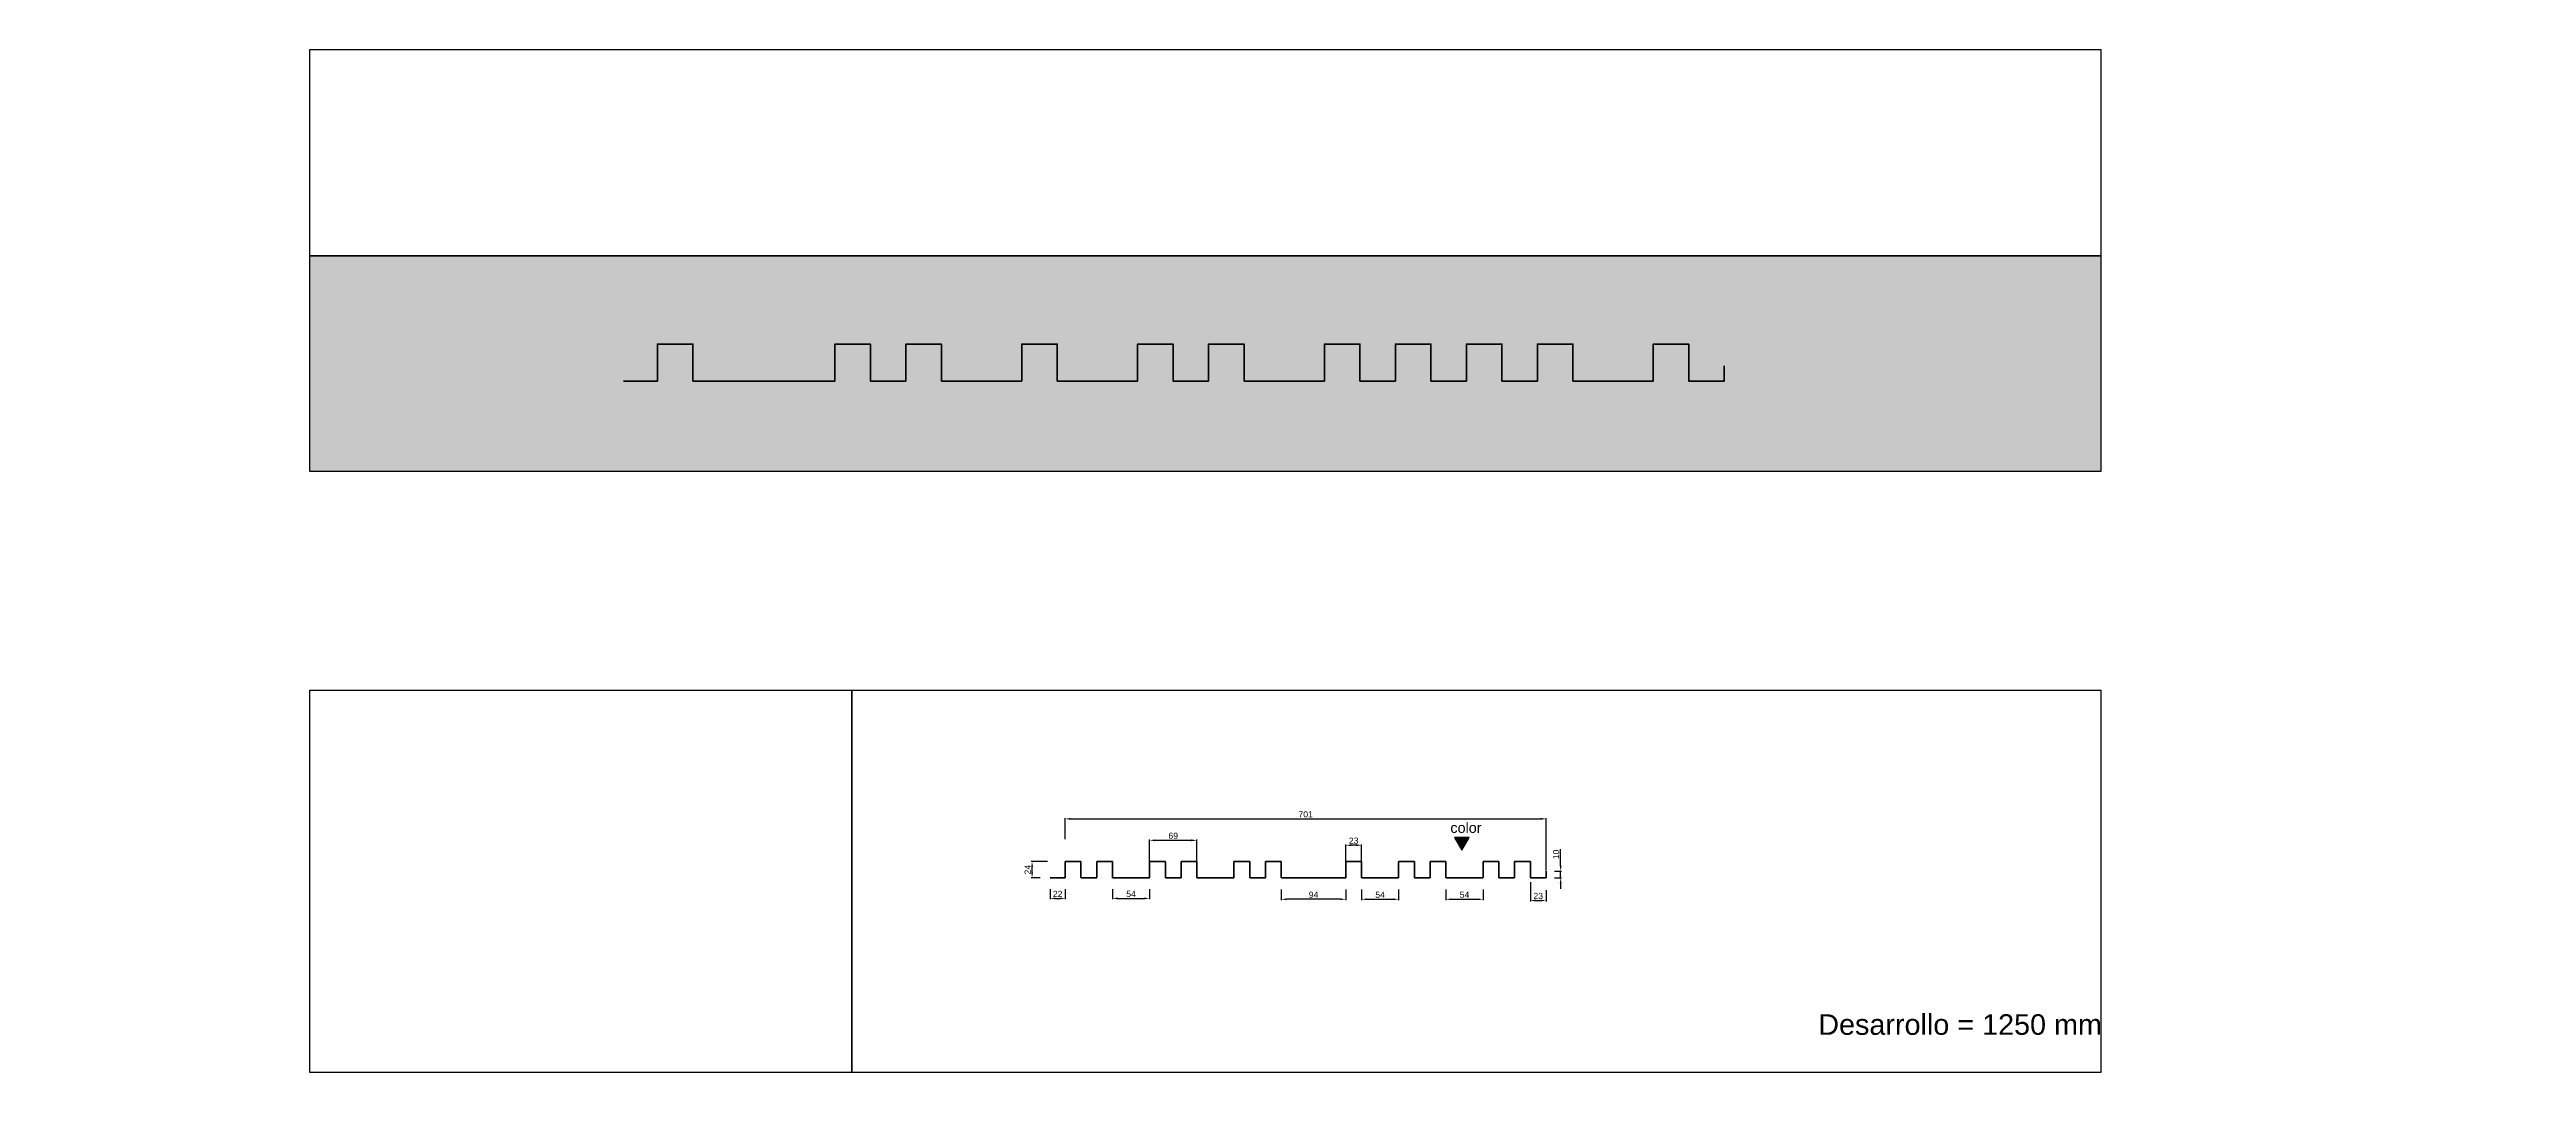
# Model space of a CAD drawing. Header units: millimetres. Extents: x 4334 to 41995838936, y 18500 to 30334.
# Drawn here: x 15164 to 18774, y 22895 to 24387 of the extents above; entities that cross this region are included whole.
import ezdxf

# ---------------------------------------------------------------- set-up
doc = ezdxf.new("R2010")
doc.units = ezdxf.units.MM
doc.layers.add('ANOTACIONES', color=7, linetype='Continuous', plot=False)
for name, color, linetype, lineweight in [('COTAS1', 7, 'Continuous', 0), ('FIBRA NEUTRA', 1, 'Continuous', 40), ('PERFIL ENCABEZADO', 254, 'Continuous', 60), ('RELLENO', 251, 'Continuous', 60)]:
    doc.layers.add(name, color=color, linetype=linetype, lineweight=lineweight)
doc.layers.add('RECUADROS', color=253, linetype='Continuous')
doc.styles.get("Standard").update_dxf_attribs({"font": 'arial.ttf'})
doc.dimstyles.new('ISO-25', dxfattribs={"dimtxt": 9, "dimasz": 8, "dimexe": 1.25, "dimexo": 0.625, "dimgap": 2, "dimtad": 1, "dimdec": 1, "dimtxsty": 'Standard', "dimcen": 2.5, "dimadec": 0, "dimazin": 0, "dimtfac": 1, "dimtdec": 1, "dimtmove": 0, "dimatfit": 3, "dimfxl": 1, "dimarcsym": 0})

# ---------------------------------------------------------------- blocks, each defined once
blk = doc.blocks.new('*D358')
at = {"layer": 'COTAS1', "color": 0, "lineweight": -2, "transparency": 16777216}
for p, q in [((16618.9, 23202.9), (16595.1, 23202.9)), ((16607.9, 23178.9), (16595.1, 23178.9)), ((16596.3, 23186.9), (16596.3, 23194.9))]:
    blk.add_line(p, q, dxfattribs=at)
at = {"layer": 'COTAS1', "color": 0, "transparency": 16777216}
for points in [[(16595, 23194.9), (16597.6, 23194.9), (16596.3, 23202.9)], [(16595, 23186.9), (16597.6, 23186.9), (16596.3, 23178.9)]]:
    blk.add_solid(points, dxfattribs=at)
at = {"layer": 'Defpoints', "color": 0, "transparency": 16777216}
for p in [(16596.3, 23202.9), (16608.5, 23178.9), (16619.5, 23202.9)]:
    blk.add_point(p, dxfattribs=at)
at = {"layer": 'COTAS1', "color": 0, "transparency": 16777216, "insert": (16589.8, 23190.9), "char_height": 9, "attachment_point": 5, "rotation": 90}
blk.add_mtext('24', dxfattribs=at)
blk = doc.blocks.new('*D359')
at = {"layer": 'COTAS1', "color": 0, "lineweight": -2, "transparency": 16777216}
for p, q in [((16622.5, 23162.4), (16622.5, 23147.7)), ((16630.5, 23149), (16636.5, 23149)), ((16644.5, 23162.6), (16644.5, 23147.7))]:
    blk.add_line(p, q, dxfattribs=at)
at = {"layer": 'COTAS1', "color": 0, "transparency": 16777216}
for points in [[(16630.5, 23150.3), (16630.5, 23147.6), (16622.5, 23149)], [(16636.5, 23150.3), (16636.5, 23147.6), (16644.5, 23149)]]:
    blk.add_solid(points, dxfattribs=at)
at = {"layer": 'Defpoints', "color": 0, "transparency": 16777216}
for p in [(16622.5, 23163), (16644.5, 23163.3), (16644.5, 23149)]:
    blk.add_point(p, dxfattribs=at)
at = {"layer": 'COTAS1', "color": 0, "transparency": 16777216, "insert": (16633.5, 23155.5), "char_height": 9, "attachment_point": 5}
blk.add_mtext('22', dxfattribs=at)
blk = doc.blocks.new('*D360')
at = {"layer": 'COTAS1', "color": 0, "lineweight": -2, "transparency": 16777216}
for p, q in [((16644.5, 23235.3), (16644.5, 23266.2)), ((16652.5, 23264.9), (17337.5, 23264.9)), ((17345.5, 23189.6), (17345.5, 23266.2))]:
    blk.add_line(p, q, dxfattribs=at)
at = {"layer": 'COTAS1', "color": 0, "transparency": 16777216}
for points in [[(16652.5, 23266.3), (16652.5, 23263.6), (16644.5, 23264.9)], [(17337.5, 23266.3), (17337.5, 23263.6), (17345.5, 23264.9)]]:
    blk.add_solid(points, dxfattribs=at)
at = {"layer": 'Defpoints', "color": 0, "transparency": 16777216}
for p in [(17345.5, 23264.9), (16644.5, 23234.6), (17345.5, 23188.9)]:
    blk.add_point(p, dxfattribs=at)
at = {"layer": 'COTAS1', "color": 0, "transparency": 16777216, "insert": (16995, 23271.5), "char_height": 9, "attachment_point": 5}
blk.add_mtext('701', dxfattribs=at)
blk = doc.blocks.new('*D362')
at = {"layer": 'COTAS1', "color": 0, "lineweight": -2, "transparency": 16777216}
for p, q in [((17366.6, 23196.9), (17366.6, 23221)), ((17357.7, 23188.9), (17367.9, 23188.9)), ((17357.7, 23178.9), (17367.9, 23178.9)), ((17366.6, 23178.9), (17366.6, 23188.9)), ((17366.6, 23170.9), (17366.6, 23162.9))]:
    blk.add_line(p, q, dxfattribs=at)
at = {"layer": 'COTAS1', "color": 0, "transparency": 16777216}
for points in [[(17365.3, 23196.9), (17368, 23196.9), (17366.6, 23188.9)], [(17365.3, 23170.9), (17368, 23170.9), (17366.6, 23178.9)]]:
    blk.add_solid(points, dxfattribs=at)
at = {"layer": 'Defpoints', "color": 0, "transparency": 16777216}
for p in [(17357, 23188.9), (17357, 23178.9), (17366.6, 23188.9)]:
    blk.add_point(p, dxfattribs=at)
at = {"layer": 'COTAS1', "color": 0, "transparency": 16777216, "insert": (17360, 23213), "char_height": 9, "attachment_point": 5, "rotation": 90}
blk.add_mtext('10', dxfattribs=at)
blk = doc.blocks.new('*D363')
at = {"layer": 'COTAS1', "color": 0, "lineweight": -2, "transparency": 16777216}
for p, q in [((17322.5, 23172.8), (17322.5, 23144.6)), ((17330.5, 23145.9), (17337.5, 23145.9)), ((17345.5, 23160.8), (17345.5, 23144.6))]:
    blk.add_line(p, q, dxfattribs=at)
at = {"layer": 'COTAS1', "color": 0, "transparency": 16777216}
for points in [[(17330.5, 23147.2), (17330.5, 23144.5), (17322.5, 23145.9)], [(17337.5, 23147.2), (17337.5, 23144.5), (17345.5, 23145.9)]]:
    blk.add_solid(points, dxfattribs=at)
at = {"layer": 'Defpoints', "color": 0, "transparency": 16777216}
for p in [(17322.5, 23173.5), (17345.5, 23161.5), (17345.5, 23145.9)]:
    blk.add_point(p, dxfattribs=at)
at = {"layer": 'COTAS1', "color": 0, "transparency": 16777216, "insert": (17334, 23152.5), "char_height": 9, "attachment_point": 5}
blk.add_mtext('23', dxfattribs=at)
blk = doc.blocks.new('Color superior')
at = {"layer": 'ANOTACIONES'}
h = blk.add_hatch(color=256, dxfattribs=at)
h.dxf.hatch_style = 1
h.paths.add_polyline_path([(10.7, 18.6), (-10.7, 18.6), (0, 0)])
blk.add_lwpolyline([(0, 0), (10.7, 18.6), (-10.7, 18.6)], close=True, dxfattribs=at)
at = {"layer": 'ANOTACIONES', "insert": (-16.7, 40.1), "char_height": 15, "attachment_point": 1}
blk.add_mtext_dynamic_manual_height_columns('color', width=249.804, gutter_width=75, heights=[0], dxfattribs=at)
blk = doc.blocks.new('*D388')
at = {"layer": 'COTAS1', "color": 0, "lineweight": -2, "transparency": 16777216}
for p, q in [((16713.5, 23162.6), (16713.5, 23147.7)), ((16721.5, 23149), (16759.5, 23149)), ((16767.5, 23162.6), (16767.5, 23147.7))]:
    blk.add_line(p, q, dxfattribs=at)
at = {"layer": 'COTAS1', "color": 0, "transparency": 16777216}
for points in [[(16721.5, 23150.3), (16721.5, 23147.6), (16713.5, 23149)], [(16759.5, 23150.3), (16759.5, 23147.6), (16767.5, 23149)]]:
    blk.add_solid(points, dxfattribs=at)
at = {"layer": 'Defpoints', "color": 0, "transparency": 16777216}
for p in [(16713.5, 23163.3), (16767.5, 23163.3), (16767.5, 23149)]:
    blk.add_point(p, dxfattribs=at)
at = {"layer": 'COTAS1', "color": 0, "transparency": 16777216, "insert": (16740.5, 23155.5), "char_height": 9, "attachment_point": 5}
blk.add_mtext('54', dxfattribs=at)
blk = doc.blocks.new('*D389')
at = {"layer": 'COTAS1', "color": 0, "lineweight": -2, "transparency": 16777216}
for p, q in [((16959.5, 23162), (16959.5, 23146.5)), ((17045.5, 23147.7), (16967.5, 23147.7)), ((17053.5, 23162), (17053.5, 23146.5))]:
    blk.add_line(p, q, dxfattribs=at)
at = {"layer": 'COTAS1', "color": 0, "transparency": 16777216}
for points in [[(16967.5, 23149), (16967.5, 23146.4), (16959.5, 23147.7)], [(17045.5, 23149), (17045.5, 23146.4), (17053.5, 23147.7)]]:
    blk.add_solid(points, dxfattribs=at)
at = {"layer": 'Defpoints', "color": 0, "transparency": 16777216}
for p in [(16959.5, 23162.6), (16959.5, 23147.7), (17053.5, 23162.6)]:
    blk.add_point(p, dxfattribs=at)
at = {"layer": 'COTAS1', "color": 0, "transparency": 16777216, "insert": (17006.5, 23154.3), "char_height": 9, "attachment_point": 5}
blk.add_mtext('94', dxfattribs=at)
blk = doc.blocks.new('*D390')
at = {"layer": 'COTAS1', "color": 0, "lineweight": -2, "transparency": 16777216}
for p, q in [((17053.5, 23203.1), (17053.5, 23227.8)), ((17068.5, 23226.5), (17061.5, 23226.5)), ((17076.5, 23203.1), (17076.5, 23227.8))]:
    blk.add_line(p, q, dxfattribs=at)
at = {"layer": 'COTAS1', "color": 0, "transparency": 16777216}
for points in [[(17061.5, 23227.9), (17061.5, 23225.2), (17053.5, 23226.5)], [(17068.5, 23227.9), (17068.5, 23225.2), (17076.5, 23226.5)]]:
    blk.add_solid(points, dxfattribs=at)
at = {"layer": 'Defpoints', "color": 0, "transparency": 16777216}
for p in [(17053.5, 23226.5), (17053.5, 23202.4), (17076.5, 23202.4)]:
    blk.add_point(p, dxfattribs=at)
at = {"layer": 'COTAS1', "color": 0, "transparency": 16777216, "insert": (17065, 23233.1), "char_height": 9, "attachment_point": 5}
blk.add_mtext('23', dxfattribs=at)
blk = doc.blocks.new('*D391')
at = {"layer": 'COTAS1', "color": 0, "lineweight": -2, "transparency": 16777216}
for p, q in [((17076.5, 23162), (17076.5, 23146.5)), ((17084.5, 23147.7), (17122.5, 23147.7)), ((17130.5, 23162), (17130.5, 23146.5))]:
    blk.add_line(p, q, dxfattribs=at)
at = {"layer": 'COTAS1', "color": 0, "transparency": 16777216}
for points in [[(17084.5, 23149), (17084.5, 23146.4), (17076.5, 23147.7)], [(17122.5, 23149), (17122.5, 23146.4), (17130.5, 23147.7)]]:
    blk.add_solid(points, dxfattribs=at)
at = {"layer": 'Defpoints', "color": 0, "transparency": 16777216}
for p in [(17076.5, 23162.6), (17130.5, 23162.6), (17130.5, 23147.7)]:
    blk.add_point(p, dxfattribs=at)
at = {"layer": 'COTAS1', "color": 0, "transparency": 16777216, "insert": (17103.5, 23154.3), "char_height": 9, "attachment_point": 5}
blk.add_mtext('54', dxfattribs=at)
blk = doc.blocks.new('*D392')
at = {"layer": 'COTAS1', "color": 0, "lineweight": -2, "transparency": 16777216}
for p, q in [((17199.5, 23162), (17199.5, 23146.5)), ((17207.5, 23147.7), (17245.5, 23147.7)), ((17253.5, 23162), (17253.5, 23146.5))]:
    blk.add_line(p, q, dxfattribs=at)
at = {"layer": 'COTAS1', "color": 0, "transparency": 16777216}
for points in [[(17207.5, 23149), (17207.5, 23146.4), (17199.5, 23147.7)], [(17245.5, 23149), (17245.5, 23146.4), (17253.5, 23147.7)]]:
    blk.add_solid(points, dxfattribs=at)
at = {"layer": 'Defpoints', "color": 0, "transparency": 16777216}
for p in [(17199.5, 23162.6), (17253.5, 23162.6), (17253.5, 23147.7)]:
    blk.add_point(p, dxfattribs=at)
at = {"layer": 'COTAS1', "color": 0, "transparency": 16777216, "insert": (17226.5, 23154.3), "char_height": 9, "attachment_point": 5}
blk.add_mtext('54', dxfattribs=at)
blk = doc.blocks.new('*D394')
at = {"layer": 'COTAS1', "color": 0, "lineweight": -2, "transparency": 16777216}
for p, q in [((16767.5, 23203.1), (16767.5, 23234.9)), ((16775.5, 23233.7), (16828.5, 23233.7)), ((16836.5, 23203.1), (16836.5, 23234.9))]:
    blk.add_line(p, q, dxfattribs=at)
at = {"layer": 'COTAS1', "color": 0, "transparency": 16777216}
for points in [[(16775.5, 23235), (16775.5, 23232.3), (16767.5, 23233.7)], [(16828.5, 23235), (16828.5, 23232.3), (16836.5, 23233.7)]]:
    blk.add_solid(points, dxfattribs=at)
at = {"layer": 'Defpoints', "color": 0, "transparency": 16777216}
for p in [(16836.5, 23233.7), (16767.5, 23202.4), (16836.5, 23202.4)]:
    blk.add_point(p, dxfattribs=at)
at = {"layer": 'COTAS1', "color": 0, "transparency": 16777216, "insert": (16802, 23240.3), "char_height": 9, "attachment_point": 5}
blk.add_mtext('69', dxfattribs=at)

msp = doc.modelspace()

# ---------------------------------------------------------------- hatches: boundary and pattern name
at = {"layer": 'RELLENO'}
h = msp.add_hatch(color=256, dxfattribs=at)
h.dxf.hatch_style = 1
h.paths.add_polyline_path([(18153.96, 23771.15), (18153.96, 24085.82), (15543.58, 24085.82), (15543.58, 23771.15)])

# ---------------------------------------------------------------- linework, layer by layer
at = {"layer": 'FIBRA NEUTRA', "lineweight": 60}
msp.add_lwpolyline([(16622.53, 23178.94), (16644.03, 23178.94, 0.4142136), (16644.53, 23179.44), (16644.53, 23202.44, -0.4142136), (16645.03, 23202.94), (16667.03, 23202.94, -0.4142136), (16667.53, 23202.44), (16667.53, 23179.44, 0.4142136), (16668.03, 23178.94), (16690.03, 23178.94, 0.4142136), (16690.53, 23179.44), (16690.53, 23202.44, -0.4142136), (16691.03, 23202.94), (16713.03, 23202.94, -0.4142136), (16713.53, 23202.44), (16713.53, 23179.44, 0.4142136), (16714.03, 23178.94), (16767.03, 23178.94, 0.4142136), (16767.53, 23179.44), (16767.53, 23202.44, -0.4142136), (16768.03, 23202.94), (16790.03, 23202.94, -0.4142136), (16790.53, 23202.44), (16790.53, 23179.44, 0.4142136), (16791.03, 23178.94), (16813.03, 23178.94, 0.4142136), (16813.53, 23179.44), (16813.53, 23202.44, -0.4142136), (16814.03, 23202.94), (16836.03, 23202.94, -0.4142136), (16836.53, 23202.44), (16836.53, 23179.44, 0.4142136), (16837.03, 23178.94), (16890.03, 23178.94, 0.4142136), (16890.53, 23179.44), (16890.53, 23202.44, -0.4142136), (16891.03, 23202.94), (16913.03, 23202.94, -0.4142136), (16913.53, 23202.44), (16913.53, 23179.44, 0.4142136), (16914.03, 23178.94), (16936.03, 23178.94, 0.4142136), (16936.53, 23179.44), (16936.53, 23202.44, -0.4142136), (16937.03, 23202.94), (16959.03, 23202.94, -0.4142136), (16959.53, 23202.44), (16959.53, 23179.44, 0.4142136), (16960.03, 23178.94), (17053.03, 23178.94, 0.4142136), (17053.53, 23179.44), (17053.53, 23202.44, -0.4142136), (17054.03, 23202.94), (17076.03, 23202.94, -0.4142136), (17076.53, 23202.44), (17076.53, 23179.44, 0.4142136), (17077.03, 23178.94), (17130.03, 23178.94, 0.4142136), (17130.53, 23179.44), (17130.53, 23202.44, -0.4142136), (17131.03, 23202.94), (17153.03, 23202.94, -0.4142136), (17153.53, 23202.44), (17153.53, 23179.44, 0.4142136), (17154.03, 23178.94), (17176.03, 23178.94, 0.4142136), (17176.53, 23179.44), (17176.53, 23202.44, -0.4142136), (17177.03, 23202.94), (17199.03, 23202.94, -0.4142136), (17199.53, 23202.44), (17199.53, 23179.44, 0.4142136), (17200.03, 23178.94), (17253.03, 23178.94, 0.4142136), (17253.53, 23179.44), (17253.53, 23202.44, -0.4142136), (17254.03, 23202.94), (17276.03, 23202.94, -0.4142136), (17276.53, 23202.44), (17276.53, 23179.44, 0.4142136), (17277.03, 23178.94), (17299.03, 23178.94, 0.4142136), (17299.53, 23179.44), (17299.53, 23202.44, -0.4142136), (17300.03, 23202.94), (17322.03, 23202.94, -0.4142136), (17322.53, 23202.44), (17322.53, 23179.44, 0.4142136), (17323.03, 23178.94), (17345.03, 23178.94, 0.4142136), (17345.53, 23179.44), (17345.53, 23188.94)], format="xyb", dxfattribs=at)
at = {"layer": 'PERFIL ENCABEZADO', "color": 4, "lineweight": 50}
msp.add_lwpolyline([(17604.99, 23925.64), (17604.99, 23903.14), (17553.24, 23903.14), (17553.24, 23957.14), (17501.49, 23957.14), (17501.49, 23903.14), (17384.49, 23903.14), (17384.49, 23957.14), (17332.74, 23957.14), (17332.74, 23903.14), (17280.99, 23903.14), (17280.99, 23957.14), (17229.24, 23957.14), (17229.24, 23903.14), (17177.49, 23903.14), (17177.49, 23957.14), (17125.74, 23957.14), (17125.74, 23903.14), (17073.99, 23903.14), (17073.99, 23957.14), (17022.24, 23957.14), (17022.24, 23903.14), (16905.24, 23903.14), (16905.24, 23957.14), (16853.49, 23957.14), (16853.49, 23903.14), (16801.74, 23903.14), (16801.74, 23957.14), (16749.99, 23957.14), (16749.99, 23903.14), (16632.99, 23903.14), (16632.99, 23957.14), (16581.24, 23957.14), (16581.24, 23903.14), (16464.24, 23903.14), (16464.24, 23957.14), (16412.49, 23957.14), (16412.49, 23903.14), (16360.74, 23903.14), (16360.74, 23957.14), (16308.99, 23957.14), (16308.99, 23903.14), (16101.99, 23903.14), (16101.99, 23957.14), (16050.24, 23957.14), (16050.24, 23903.14), (16000.74, 23903.14)], dxfattribs=at)
at = {"layer": 'RECUADROS'}
for points in [[(15543.58, 24386.59), (18153.96, 24386.59), (18153.96, 24085.82), (15543.58, 24085.82)], [(15543.58, 24085.82), (18153.96, 24085.82), (18153.96, 23771.15), (15543.58, 23771.15)]]:
    msp.add_lwpolyline(points, close=True, dxfattribs=at)
at = {"layer": 'RECUADROS', "color": 0, "lineweight": 30}
for points in [[(15543.58, 23452.66), (16333.7, 23452.66), (16333.7, 22895.21), (15543.58, 22895.21)], [(16333.7, 23452.66), (18153.96, 23452.66), (18153.96, 22895.21), (16333.7, 22895.21)]]:
    msp.add_lwpolyline(points, close=True, dxfattribs=at)

# ---------------------------------------------------------------- block references
at = {"layer": 'ANOTACIONES'}
msp.add_blockref('Color superior', (17222.64, 23219.4), dxfattribs=at)

# ---------------------------------------------------------------- texts
at = {"layer": 'ANOTACIONES', "insert": (17742.13, 22980.12), "char_height": 30, "attachment_point": 1}
msp.add_mtext_dynamic_manual_height_columns('Desarrollo = 1250 mm', width=6765.1618, gutter_width=150, heights=[0], dxfattribs=at)

# ---------------------------------------------------------------- dimensions: what is measured, and where the dimension line sits
at = {"layer": 'COTAS1'}
for base, p1, p2, picture, middle in [((17345.53, 23264.94), (16644.53, 23234.63), (17345.53, 23188.94), '*D360', (16995.03, 23271.54)), ((16836.53, 23233.67), (16767.53, 23202.44), (16836.53, 23202.44), '*D394', (16802.03, 23240.27)), ((17053.53, 23226.54), (17076.53, 23202.44), (17053.53, 23202.44), '*D390', (17065.03, 23233.13)), ((16644.53, 23148.95), (16622.53, 23163.01), (16644.53, 23163.26), '*D359', (16633.53, 23155.47)), ((16767.53, 23148.95), (16713.53, 23163.26), (16767.53, 23163.26), '*D388', (16740.53, 23155.53)), ((16959.53, 23147.7), (17053.53, 23162.63), (16959.53, 23162.63), '*D389', (17006.53, 23154.3)), ((17130.53, 23147.7), (17076.53, 23162.63), (17130.53, 23162.63), '*D391', (17103.53, 23154.28)), ((17253.53, 23147.7), (17199.53, 23162.63), (17253.53, 23162.63), '*D392', (17226.53, 23154.28)), ((17345.53, 23145.86), (17322.53, 23173.47), (17345.53, 23161.47), '*D363', (17334.03, 23152.46))]:
    dim = msp.add_linear_dim(base=base, p1=p1, p2=p2, dimstyle='ISO-25', dxfattribs=at)
    dim.commit()
    dim.dimension.update_dxf_attribs({"geometry": picture, "text_midpoint": middle})
for base, p1, p2, picture, middle in [((17366.64, 23188.94), (17357.03, 23178.94), (17357.03, 23188.94), '*D362', (17360.05, 23212.95)), ((16596.31, 23202.94), (16608.48, 23178.94), (16619.48, 23202.94), '*D358', (16589.79, 23190.94))]:
    dim = msp.add_linear_dim(base=base, p1=p1, p2=p2, angle=90, dimstyle='ISO-25', dxfattribs=at)
    dim.commit()
    dim.dimension.update_dxf_attribs({"geometry": picture, "text_midpoint": middle})

doc.saveas('drawing.dxf')
